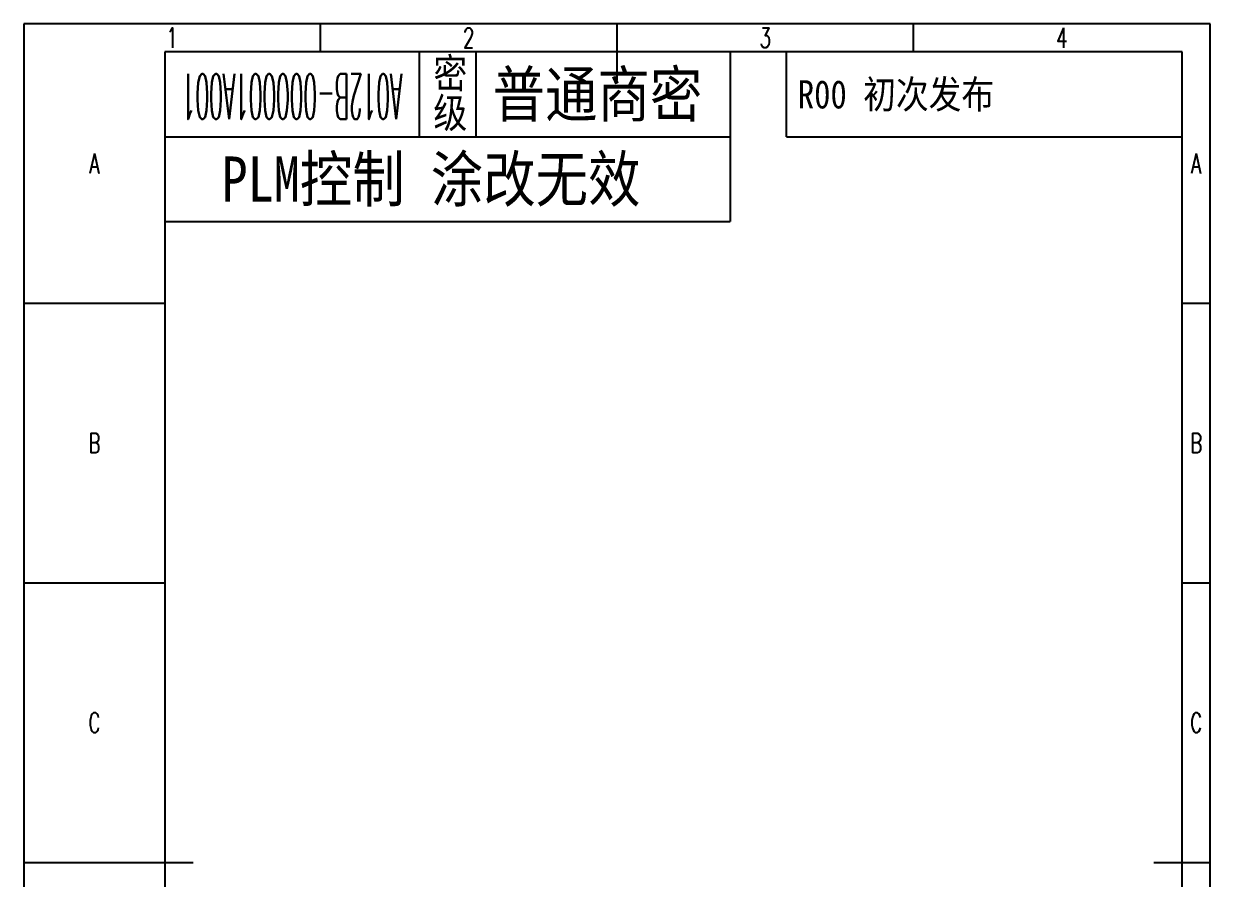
# Model space of a CAD drawing. Header units: millimetres. Extents: x 0 to 210, y 0 to 297.
# Drawn here: x 0 to 210, y 145.5 to 297 of the extents above; entities that cross this region are included whole.
import ezdxf
from ezdxf.enums import TextEntityAlignment as Align

# ---------------------------------------------------------------- set-up
doc = ezdxf.new("R2010")
doc.units = ezdxf.units.MM
doc.layers.add('PDM_Title', color=7, linetype='Continuous')
doc.styles.add('HZ', font='TXT.SHX', dxfattribs={"width": 0.667, "bigfont": 'HZTXT.SHX'})
doc.styles.add('pdmHT', font='SIMHEI.TTF')

# ---------------------------------------------------------------- blocks, each defined once
blk = doc.blocks.new('FitPDM_DWGFrame')
at = {"layer": 'PDM_Title', "color": 2}
for p, q in [((210, 297), (0, 297)), ((0, 297), (0, 0)), ((52.5, 292), (52.5, 297)), ((157.5, 292), (157.5, 297)), ((210, 0), (210, 297)), ((0, 247.5), (25, 247.5)), ((205, 247.5), (210, 247.5)), ((0, 198), (25, 198)), ((205, 198), (210, 198))]:
    blk.add_line(p, q, dxfattribs=at)
at = {"layer": 'PDM_Title', "color": 0}
for p, q in [((105, 287), (105, 297)), ((205, 292), (25, 292)), ((25, 292), (25, 5)), ((70, 292), (70, 277)), ((80, 292), (80, 277)), ((125, 292), (125, 277)), ((135, 277), (135, 292)), ((205, 5), (205, 292)), ((25, 277), (70, 277)), ((70, 277), (125, 277)), ((125, 277), (125, 262)), ((135, 277), (205, 277)), ((25, 262), (125, 262)), ((0, 148.5), (30, 148.5)), ((200, 148.5), (210, 148.5))]:
    blk.add_line(p, q, dxfattribs=at)
at = {"layer": 'PDM_Title', "color": 2, "style": 'HZ', "width": 0.667}
for s, p in [('1', (26.25, 294.5)), ('2', (78.75, 294.5)), ('3', (131.25, 294.5)), ('4', (183.75, 294.5)), ('A', (12.5, 272.25)), ('A', (207.5, 272.25)), ('B', (12.5, 222.75)), ('B', (207.5, 222.75)), ('C', (12.5, 173.25)), ('C', (207.5, 173.25))]:
    blk.add_text(s, height=3.5, dxfattribs=at).set_placement(p, align=Align.MIDDLE_CENTER)
at = {"layer": 'PDM_Title', "color": 2, "style": 'HZ'}
for s, p in [('密', (72.5, 285)), ('级', (72.5, 278))]:
    blk.add_text(s, height=6, dxfattribs=at).set_placement(p)
at = {"layer": 'PDM_Title', "color": 2, "style": 'HZ', "width": 0.365625}
blk.add_text('A012B-000001A001', height=8, rotation=180, dxfattribs=at).set_placement((67, 288.1), (28, 288.1), align=Align.FIT)
at = {"layer": 'PDM_Title', "color": 2, "style": 'pdmHT', "width": 0.85}
for s, height, p in [('普通商密', 8, (83, 280.5)), ('R00 初次发布', 5, (137, 282)), ('PLM控制 涂改无效', 8, (35, 265.5))]:
    blk.add_text(s, height=height, dxfattribs=at).set_placement(p)

msp = doc.modelspace()

# ---------------------------------------------------------------- block references
at = {"layer": 'PDM_Title'}
msp.add_blockref('FitPDM_DWGFrame', (0, 0), dxfattribs=at)

doc.saveas('drawing.dxf')
